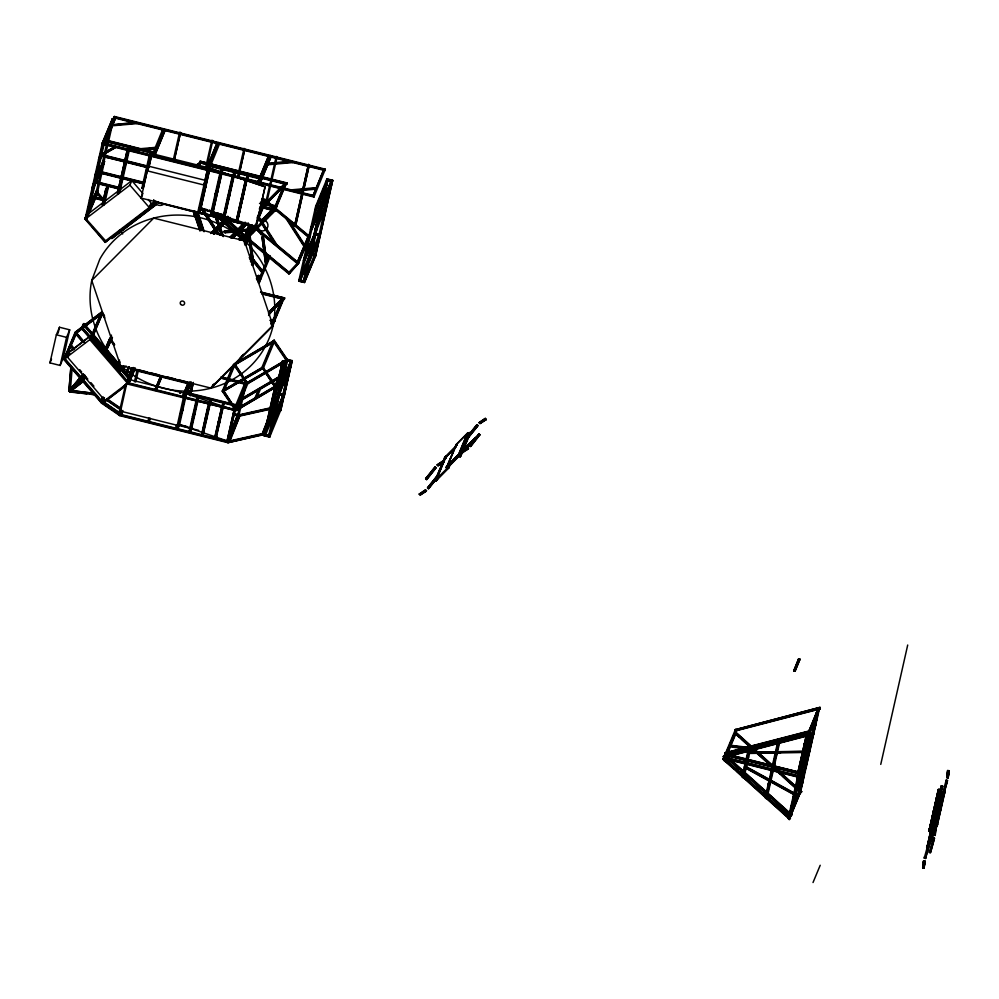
<?xml version="1.0" encoding="UTF-8"?>
<svg xmlns="http://www.w3.org/2000/svg" width="999" height="999" viewBox="0 0 999 999"><rect width="100%" height="100%" fill="white"/><g stroke="black" fill="none" stroke-linecap="round" stroke-linejoin="round"><path stroke-width="1.5" d="M180.332 393.369L180.257 393.181M745.816 760.726L745.666 762.062L746.965 762.387L747.115 761.051M747.115 762.424L746.877 764.572L745.591 764.247M747.165 761.9L747.402 759.764M747.165 763.286L747.314 761.95M771.927 768.618L772.364 766.008M773.214 768.943L773.363 767.607L772.077 767.282M773.413 769.854L773.651 766.32M799.612 775.561L798.176 775.187L798.613 772.564M798.376 776.086L798.326 775.236M799.462 775.511L799.612 774.175L797.539 773.788L806.905 732.829M799.899 772.889L799.375 777.697L798.089 777.372M808.94 734.24L808.703 736.388L807.404 736.063M808.99 735.102L809.14 733.766L807.854 733.441M923.638 860.813L922.689 867.981L923.988 868.293L924.937 861.126L923.638 860.801L923.351 862.1L924.637 862.412L923.988 868.293L924.924 861.138L923.638 860.813L922.689 867.969L924.187 867.819L924.924 861.138L924.637 862.412L923.351 862.087M936.363 804.457L935.701 810.339L936.987 810.664L937.649 804.769L936.363 804.457L935.713 810.339L937 810.664L937.949 803.496L936.65 803.171L937.936 803.496L937.187 810.177L935.901 809.864L936.2 807.18L935.913 809.864L937.199 810.189M933.803 835.152L934.24 831.143L933.803 835.152L935.089 835.464L935.389 834.19L934.09 833.865L933.803 835.152L934.09 833.865L935.376 834.19M947.564 770.816L946.815 777.509L948.101 777.834L949.05 770.666L947.564 770.816L949.05 770.666L948.388 776.548L947.102 776.235L947.764 770.341L946.815 777.509L948.101 777.834L948.85 771.141L948.101 777.834M793.293 804.944L792.632 810.826L791.345 810.501M792.831 810.351L793.581 803.658L792.294 803.333M803.059 772.327L802.459 777.684L803.745 777.996L804.694 770.828L803.408 770.504M817.045 719.08L817.694 713.199L816.408 712.874M799.063 776.872L799.262 775.973M799.063 773.051L800.349 773.363L798.888 777.372M933.628 810.314L929.282 829.707L930.569 830.032L935.139 809.964L933.628 810.314L935.189 809.952L933.778 809.977M933.441 811.463L929.282 829.707L930.593 830.032M938.211 790.309L933.94 809.053L935.464 808.703L939.709 789.922L938.061 790.646L933.94 809.053L935.326 809.04L939.647 789.922L938.261 790.296L928.883 831.255L930.156 831.58L939.672 789.572L938.236 789.585L939.672 789.572M103.297 144.593L86.576 218.394L85.29 218.082L102.348 142.782L314.323 195.654L314.123 196.553L260.477 183.142M94.243 181.618L95.579 175.699M96.254 172.74L103.272 141.658M94.056 182.767L94.331 181.556M147.14 167.582L100.137 155.832L100.4 154.62M103.609 140.709L103.884 139.51M86.576 218.394L103.496 143.444L114.498 116.995M94.868 185.202L88.449 213.349L87.163 213.024L93.431 185.215L94.73 185.539M104.695 141.646L95.205 183.429L93.918 183.104M102.173 163.661L109.578 130.857M110.926 124.9L112.412 118.594L113.699 118.918M97.59 191.945L104.545 161.388L103.259 161.064L96.291 191.621L97.727 191.608L96.441 191.284L91.146 203.996M89.136 208.279L96.566 190.422L97.54 190.659L86.401 217.982L86.663 216.771L85.702 216.533L87.413 212.4M103.471 163.986L112.363 124.875M114.373 116.458L113.973 117.82L114.373 116.458L325.337 169.206L324.95 170.567L219.743 144.256M115.584 118.219L115.797 117.32L104.77 144.218L115.584 118.219L133.641 122.74M91.221 197.128L105.382 200.674L103.509 205.195L102.223 204.87L105.719 189.335L107.018 189.66L108.754 185.477L107.467 185.152L105.657 189.91L106.943 190.235L108.691 186.051M103.958 200.687L104.158 199.788L105.457 200.112L103.846 203.946L102.56 203.634L103.634 201.061M107.467 185.152L104.371 199.151M103.509 205.195L107.155 189.323L105.869 188.998L102.36 204.533L103.646 204.857M108.754 185.477L105.245 201.011L91.071 197.477M117.432 193.232L127.26 149.962L117.432 193.232L118.731 193.544L120.604 189.023M117.894 192.969L119.768 187.912M120.567 181.156L120.292 182.355L121.266 182.605L123.002 178.421M126.686 162.1L124.937 166.284L123.976 166.034L126.96 160.889M130.02 147.315L128.284 151.498L127.31 151.261L127.585 150.05M120.966 181.119L119.593 187.5M122.19 175.712L125.399 161.776M128.734 146.99L125.674 160.564M118.731 193.544L128.559 150.287M120.467 189.36L130.157 146.453L128.409 150.624M132.892 150.25L129.945 150.512L130.157 149.613L155.182 147.402L154.982 148.314L149.088 148.826M141.895 188.137L143.319 188.112L141.895 188.137L149.188 155.819M146.041 171.553L147.914 166.508L147.64 167.707M143.906 182.742L144.93 178.209M150.649 152.847L147.727 166.084M150.112 155.532L150.799 152.51M143.182 188.461L150.612 155.807M204.171 231.381L197.927 211.95L253.783 225.824L141.134 198.127L147.29 170.841L149.176 166.321L205.831 180.482L203.946 185.002L147.29 170.841M148.751 167.62L152.36 151.623L105.357 139.872M149.013 167.008L152.035 153.684L207.205 167.47M153.284 155.394L153.084 156.294M162.612 129.982L162.812 129.071L151.786 155.969L207.442 169.892M156.968 202.123L105.132 242.395L85.015 219.093L86.339 215.909M158.242 202.897L158.441 201.985M173.289 159.902L179.595 132.255L180.569 132.505L174.438 159.69M174.251 160.152L180.569 132.505M125.649 384.303L126.623 384.553L125.649 384.303L119.106 412.924L120.305 410.065M275.749 385.801L235.264 409.553L227.71 442.644L119.493 415.584L121.054 411.288M119.493 415.584L119.88 414.223L228.109 441.283L262.912 433.491L263.187 434.415L228.197 442.644L262.999 434.865L275.2 405.644M127.298 384.016L127.51 383.104L235.077 410.002L275.562 386.251L286.763 359.353L246.278 383.104L221.254 376.848M134.628 369.817L134.84 368.906M134.428 381.78L137.25 369.58M135.714 382.105L138.399 370.242M198.389 165.934L200.112 161.214L287.075 182.954L286.663 184.503L262.675 178.509M199.35 166.171L200.799 162.138L199.837 161.888L198.064 166.134M147.602 421.153L147.402 422.065L149.101 417.982M205.507 167.957L211.813 140.322L212.775 140.559L206.656 167.757M165.597 130.22L218.456 143.444L218.656 142.532L207.467 169.43L197.577 213.237L197.777 212.325M204.021 184.99L207.255 170.342M210.29 166.483L259.24 178.721L259.453 177.81L210.489 165.572L200.824 208.429L199.525 208.117L203.584 190.135M205.282 182.642L208.666 167.657M208.941 169.306L199.076 212.612L200.974 208.092M219.555 144.218L219.768 143.307L208.541 170.667M213.274 212.125L211.576 216.196L221.204 173.451L219.917 173.127L210.302 215.422L211.626 212.263L212.912 212.575L222.515 170.292L221.091 170.305L222.377 170.629M220.317 173.102L222.215 168.132L223.501 168.456L223.289 169.355M221.229 169.967L211.763 211.913L213.049 212.238L222.515 170.292M222.215 168.132L220.879 171.753M175.075 428.983L176.423 425.337M223.601 216.496L233.204 174.213L234.503 174.525L224.887 216.82M177.672 429.17L184.778 398.002L177.66 429.632L179.745 424.2M235.739 172.465L235.951 171.566L234.665 171.241L232.967 175.312M186.701 393.369L186.9 392.47L235.864 404.707L235.477 406.069L186.513 393.831M224.188 231.244L223.913 232.455L225.287 232.792L246.765 230.906L247.04 229.695L224.188 231.244L247.24 229.221L246.965 230.432L242.357 230.831M237.362 177.522L244.018 148.364L244.792 149.063M225.287 232.792L225.562 231.593M189.385 393.956L191.87 383.229M238.336 177.76L244.455 150.574M238.524 177.31L244.643 150.112M190.347 395.766L193.356 382.405M190.484 395.429L193.157 383.554M238.311 219.892L237.175 222.602L246.803 179.857L245.517 179.533L236.051 221.478M236.376 220.692L245.841 178.734M246.116 178.596L245.916 179.508L247.814 174.525L249.101 174.85L247.203 179.832M247.615 175.437L247.814 174.525M246.94 180.22L237.662 221.016M243.469 238.262L239.261 238.636L238.986 239.847L242.994 239.947M243.344 239.111L240.21 236.9L240.484 235.689L243.818 237.425M240.347 240.185L240.622 238.973L243.269 238.736L242.807 240.422L245.017 240.334L246.104 237.737L243.881 237.824L244.156 236.613L245.117 236.85L243.768 240.659L244.068 241.571L245.329 241.246L246.104 237.737M241.845 236.039L241.571 237.25L240.21 236.9M243.194 239.473L243.619 237.899L240.484 235.689M249.138 224.625L244.168 237.138L249.463 224.425M243.768 240.659L245.117 236.85M208.154 406.63L202.198 433.054L203.484 433.379L210.577 402.21L209.291 401.885M202.672 431.256L208.304 406.293M269.805 156.781L270.192 155.419L258.791 183.229L259.191 181.868M252.285 226.411L252.485 225.499M253.783 225.824L253.384 227.185L297.939 264.048L307.242 241.696M256.069 226.711L265.072 186.813L208.716 167.844L265.072 186.813L256.069 226.711L199.525 208.117M263.112 200.412L263.311 199.513L259.328 209.091M261.463 200L264.398 200.737L264.598 199.825L261.676 199.101M258.704 214.423L264.785 199.375L261.863 198.639M265.959 201.623L267.12 201.411L265.959 201.623L276.224 156.418L277.01 157.105M266.933 201.86L276.86 158.154M214.972 437.25L216.396 437.237L214.972 437.25L221.928 406.418M221.453 407.555L222.889 407.542L215.784 438.698L214.498 438.386L221.853 406.193L223.551 402.122L222.215 405.744M215.984 438.249L215.772 439.16L216.908 436.451M216.259 437.574L223.364 406.406M224.625 403.359L224.837 402.447L223.214 406.743M261.788 207.605L275.399 211.014L275.674 209.802L263.574 206.781M233.778 410.139L244.805 383.229L244.593 384.14M227.71 442.644L235.077 410.002L246.416 382.767L244.992 382.779M286.663 184.503L287.075 182.954M237.625 415.422L241.983 396.128M243.993 387.225L245.13 382.442M245.08 388.698L238.724 416.196L232.829 414.722M290.959 190.772L291.159 189.86L316.196 187.65L315.721 189.198L292.782 191.221L292.982 190.31L315.934 188.299M294.568 225.699L308.441 164.473L309.403 164.71L295.716 225.487L294.568 225.699L295.716 225.487M295.092 223.726L308.441 164.473M295.529 225.936L308.878 166.683M261.8 293.918L284.29 299.538L284.703 298.002L260.714 291.995M312.837 196.241L323.863 169.331L313.399 194.867M103.284 144.343L313.936 197.015L314.136 196.104L102.21 143.119L112.412 118.594M268.644 435.614L279.533 409.59L280.819 409.902L269.655 437.15L263.861 435.701L274.775 387.337L286.488 359.178L292.282 360.627L284.303 395.729L278.509 394.268L284.44 395.379L283.828 396.853L282.542 396.528L283.017 395.404M298.726 281.106L315.859 205.519L321.653 206.968L304.533 282.555L298.726 281.106L309.902 253.871M263.861 435.701L274.575 388.511M276.199 387.325L265.147 436.026L276.311 408.778M317.145 205.831L300.025 281.431L303.384 281.905L320.03 208.142M271.94 407.567L275.974 389.66M277.997 380.706L282.517 360.976L283.803 361.301L280.969 373.576M272.078 407.23L275.786 390.809M278.808 377.385L282.517 360.976M273.227 407.892L279.77 379.195M279.42 388.124L268.506 436.488M316.87 207.043L319.955 208.192L320.367 206.643M275.986 404.458L274.812 409.365L276.111 409.69L281.406 386.513M276.885 400.224L284.44 366.745M309.69 254.77L311.875 245.404M313.574 237.874L319.205 212.637M320.567 206.606L326.96 178.833L332.754 180.295L315.634 255.881L311.288 254.795M282.942 374.625L278.034 395.404M285.19 364.385L286.488 359.178M269.655 437.15L280.707 388.449L274.912 387M281.943 383.803L286.214 365.197L284.927 364.885M311.8 251.748L317.919 224.65M318.793 220.479L321.99 206.593M322.877 202.422L328.109 179.495L317.008 206.181M279.658 394.93L281.493 387.038M283.741 376.798L287.637 359.84M282.867 395.741L287.113 377.272M289.698 365.522L290.859 360.639L279.283 388.474M725.087 761.163L723.813 760.489L724.874 756.068M724.887 756.955L725.873 752.884L727.322 752.509M724.937 761.5L726.323 755.694L724.737 756.405L730.881 741.995M727.659 759.19L727.934 757.979M730.519 755.381L730.244 756.593L727.472 756.83M742.082 776.972L748.101 750.324L749.687 749.612L743.219 777.996L742.232 776.635M743.78 772.215L745.791 763.336M748.8 750.012L746.353 760.826L747.639 761.151L746.565 763.748M744.73 774.375L751.048 746.34M765.134 797.764L777.559 742.669L779.145 741.957L766.258 798.775L765.271 797.427M793.743 670.941L798.651 658.728L799.937 659.053L799.737 659.952L795.029 671.266L793.743 670.941L798.651 658.728M766.832 792.994L777.921 743.855M795.029 671.266L799.937 659.053M767.619 795.504L779.507 743.131M798.089 771.89L802.472 752.497L749.412 753.446M806.268 735.664L802.609 751.585M802.871 753.633L798.176 772.065L801.835 756.368L803.858 751.81L805.144 752.135L803.92 755.082M790.459 818.006L789.435 819.23L722.764 759.078L723.788 757.854L790.459 818.006L789.297 819.567L788.174 818.543L807.017 735.014L808.466 734.64L809.677 732.055L808.391 731.73L809.827 731.355L819.367 708.778L818.081 708.453L816.707 714.522M782.492 739.485L809.665 732.417L819.168 709.677L817.869 709.352L808.466 731.967L809.752 732.279L810.114 730.681L724.862 752.846L725.274 754.058L724.125 755.806L725.149 754.582L791.832 814.722L790.659 816.283L789.535 815.271L807.017 737.811M807.841 734.427L818.218 708.116L817.194 712.662M789.297 819.567L808.603 734.302L723.351 756.455L723.763 757.667L809.015 735.501L808.753 733.953L723.351 756.455M799.025 777.022L799.3 775.823M808.353 732.454L807.105 735.239L808.391 735.564L808.591 734.652L807.304 734.327L808.528 731.393M790.659 816.283L809.977 731.018L724.725 753.184L725.124 754.395M796.965 788.86L800.536 773.151L799.562 772.901M797.065 788.636L800.624 772.914L799.662 772.677M808.179 750.848L807.204 750.611L808.179 746.328M809.477 740.359L810.763 734.64L811.837 734.914M800.499 792.669L799.225 791.982L802.659 776.797M806.468 759.14L810.863 739.198M815.684 719.08L812 734.914L813.523 734.677M802.447 777.971L799.362 791.645L793.343 806.118M806.88 758.316L804.944 766.895L806.006 767.157L796.802 789.347M807.529 755.456L808.503 751.173L809.565 751.448L800.486 773.526L799.525 773.276M808.965 749.113L810.339 743.044M812.05 735.451L815.484 720.267M800.361 793.006L819.667 707.729L818.081 708.453M880.756 764.397L907.704 645.017M929.557 828.496L930.706 829.158L930.156 831.58L928.883 831.255L929.557 828.496L930.843 828.82M933.328 811.475L934.152 808.116L935.339 808.678L934.614 811.8L933.328 811.475L934.614 811.8M937.699 792.007L939.122 791.982L937.699 792.007L938.386 789.247M929.832 828.608L933.054 814.31M929.944 828.121L933.091 813.81L936.013 807.055M933.278 813.611L929.719 829.32L936.85 812.399M938.985 792.319L939.522 789.909M929.407 844.217L928.121 843.893L929.42 844.205L925.823 857.142L924.55 856.805L924.25 858.104L925.536 858.416L929.619 843.73M930.768 830.506L931.83 830.768L928.283 846.49L927.222 846.215L930.768 830.506L939.847 808.641L940.921 808.915L931.792 831.143L930.818 830.906L939.947 808.666L938.973 812.961M930.731 829.682L935.189 809.952M927.322 846.24L930.956 830.306L931.93 830.544L927.959 847.726L926.66 847.414L926.872 846.503L928.158 846.815L937.349 824.625L936.288 824.362M928.333 843.406L924.25 858.104L925.549 858.416L925.823 857.142L924.537 856.817M927.547 845.416L928.521 845.654L937.399 824.25L936.425 824L926.66 847.414L927.959 847.726L928.146 846.827M943.206 792.719L944.492 793.044L935.301 815.084L934.028 814.759L935.301 815.084L945.079 791.233L943.793 790.908L934.115 814.322M937.949 803.496L937.649 804.782L937.936 803.496M937.262 800.461L938.561 800.773L942.631 786.101L941.333 785.776L942.432 786.575M925.549 858.416L925.836 857.13M935.326 815.084L935.526 814.173L934.24 813.86L935.501 814.185M937.262 800.461L938.548 800.773L938.835 799.5L937.561 799.175L941.333 785.776L939.297 793.119M939.422 808.79L938.448 808.553L940.059 801.41M941.033 797.127L941.995 792.582L939.497 799.113M938.585 807.954L939.559 808.191L938.561 808.079L939.859 802.359M941.145 796.653L942.119 792.12L943.181 792.382M941.245 796.428L942.219 792.132L937.037 804.32M938.136 815.159L943.393 791.82L944.679 792.145L937.112 825.686L935.826 825.374M933.191 837.874L932.904 839.148L934.19 839.472L934.477 838.186L933.191 837.861L929.12 852.547L930.606 852.384L934.19 839.46L932.904 839.148L933.191 837.861L934.477 838.186L930.406 852.871L929.32 852.072M938.273 814.822L943.556 791.47L944.842 791.795M946.203 780.231L945.916 781.505L947.202 781.83L947.489 780.544L946.203 780.231L942.132 794.904L943.418 795.229L947.489 780.544L946.203 780.231L945.916 781.505L947.202 781.83L943.618 794.754M947.102 776.235L946.815 777.509L947.102 776.235L948.401 776.548M940.858 809.065L939.797 808.803L936.263 824.774L937.224 825.012M939.847 808.641L936.288 824.612L937.262 824.849M936.388 824.387L938.011 817.244M945.079 791.233L937.274 825.349L935.988 825.024L937.262 825.349M49.95 362.887L56.356 334.79L59.49 327.247L69.693 329.82L63.299 357.917L60.152 365.459L49.95 362.887L51.523 359.116M58.142 333.167L59.49 327.247M60.152 365.459L66.558 337.362L69.693 329.82M745.341 763.661L744.367 767.182L745.654 767.507L746.952 762.811M746.028 761.201L747.002 757.679M747.314 761.525L748.626 756.83L747.339 756.505M771.715 769.53L770.903 772.464L772.19 772.789M770.616 773.75L771.59 770.229M772.277 767.769L773.588 763.061L774.874 763.386L773.563 768.081M771.902 774.075L772.876 770.554M806.842 736.65L806.193 738.998L807.479 739.322L808.778 734.627M808.591 733.091L809.789 728.783M797.839 776.785L796.865 780.306L798.151 780.631L799.462 775.936L726.186 757.542M798.526 774.325L799.837 769.63L801.123 769.954L799.824 774.65L798.725 773.85M807.204 743.306L811.275 728.633L809.989 728.308M794.193 800.948L798.263 786.263M815.846 724.362L812.262 737.287L810.976 736.962M802.846 781.992L799.25 794.917L797.964 794.592M938.561 800.773L942.631 786.101M102.135 143.694L112.063 119.843M100.225 155.12L98.776 158.616L100.062 158.941L101.523 155.444M99.538 157.193L98.564 159.528L99.85 159.852L101.311 156.344L100.025 156.019M100.137 155.832L125.25 161.738M115.822 147.477L100.637 156.094L116.009 147.028M93.631 183.366L92.657 185.702L93.943 186.026L95.405 182.517L94.118 182.193M93.619 183.804L92.457 186.601L93.744 186.925L103.671 163.074L102.385 162.762L95.38 179.595M93.419 184.703L92.045 188.424L93.332 188.736L104.208 162.637L102.909 162.313M97.765 174.675L103.259 161.064M104.545 161.388L93.394 188.174L92.108 187.849M89.398 200.175L90.847 196.678L92.133 196.99L90.472 201.411M89.673 199.912L90.647 197.577M85.29 218.082L86.576 214.985M91.458 203.596L93.169 199.488M94.306 196.753L95.454 194.018M102.06 199.638L96.204 192.195M85.015 219.093L87.088 215.334M88.224 212.6L93.918 198.913M95.067 196.179L96.953 191.621L103.996 199.775M97.54 190.659L85.914 218.694L129.92 185.14L131.806 180.619L142.994 193.581M87.188 216.895L88.337 214.161M89.473 211.426L97.627 193.069L87.949 216.321M102.223 204.87L103.421 201.973M105.657 199.463L91.346 196.266L104.246 199.113M128.122 148.764L129.183 146.204L127.31 151.261M124.788 163.549L125.849 160.989M123.976 166.034L125.574 162.2M121.104 179.87L122.165 177.31M121.528 181.393L123.277 177.21M120.879 187.812L119.143 191.995L118.169 191.758M105.132 242.395L111.026 237.587M106.069 241.371L85.764 218.519M112.025 238.062L111.389 237.312L111.838 238.511L156.031 204.508L155.394 203.759M104.108 397.927L101.461 403.059L63.811 359.465L75.15 332.217L82.455 326.648M63.811 359.465L75.762 331.98L84.915 342.595M149.65 155.569L151.249 151.723L149.912 155.494M65.422 358.629L69.98 347.689M71.691 343.581L75.112 335.364M150.474 156.144L152.36 151.623M104.883 400.449L67.245 356.843L69.118 352.322M153.097 155.844L164.298 128.946M105.569 399.625L102.984 401.898L128.222 382.654L81.419 328.421L83.204 324.126L83.953 323.564L121.591 367.157L119.056 372.028L121.591 367.157M81.419 328.421L83.953 323.564M141.134 198.127L142.545 194.743M72.065 369.018L70.479 389.51M101.036 312.724L89.835 339.623L127.472 383.216L133.953 367.607M102.635 313.137L101.923 311.813L90.584 339.048L67.245 356.843M93.157 334.69L102.447 313.586L91.633 339.585M82.018 382.367L69.718 391.983L94.53 394.68L89.91 394.106M154.395 204.52L155.807 201.136M156.331 201.498L155.207 204.208L155.844 204.957L111.838 238.511M82.368 380.444L68.919 390.934L69.78 391.92L83.229 381.443M82.967 378.946L84.665 374.862M84.84 375.649L83.142 379.745L70.28 389.672M155.844 204.957L157.155 201.673L150.499 207.492M84.952 377.222L83.254 381.306L85.702 376.648M101.324 349.138L103.009 346.303L100.849 350.274M105.232 348.564L109.753 338.524L113.824 343.244M105.182 349.513L109.753 338.524M111.438 335.077L105.607 349.101L106.106 348.713L120.305 365.659M105.082 350.911L111.426 335.689M105.869 349.313L111.351 336.101M106.406 348.963L111.601 336.501M111.501 337.225L106.244 349.837L111.413 338.249M107.093 349.138L105.944 351.91L112.45 337.487M108.242 346.366L111.126 339.448M108.891 359.34L110.577 356.506L109.166 359.902M110.489 359.765L111.438 357.505L110.677 358.079M198.801 163.474L197.402 164.136L198.801 163.474L199.788 166.383M200.112 161.214L259.952 176.548M102.497 397.515L100.787 401.623L103.247 396.94M199.038 166.371L200.799 162.138M101.461 403.059L103.359 398.501M118.344 362.887L119.518 360.09M121.466 410.864L119.168 415.222L101.661 403.246L103.559 398.688M118.269 363.911L119.43 361.114M101.661 403.246L104.445 397.664M104.383 398.876L103.384 401.286L103.834 402.472L125.125 386.238L124.675 385.052L125.125 386.238M120.067 361.85L118.906 364.66L112.3 356.843M125.986 372.615L128.209 367.282M125.936 373.564L128.709 366.908M126.636 373.351L129.408 366.695M126.573 374.3L129.346 367.644M202.01 207.967L194.48 215.534L194.156 213.798M203.846 191.758L205.657 187L204.37 186.688M194.48 215.534L201.074 208.704M131.756 368.032L128.247 376.436L132.255 367.644M196.229 213.399L194.98 213.724L195.367 216.658L196.628 216.333L196.428 212.912L197.053 217.62L195.804 217.944M126.811 381.78L128.521 377.672M127.56 381.206L133.254 367.52M128.222 382.654L134.116 368.519M199.051 213.099L201.336 207.63M128.983 382.979L135.24 367.932M129.346 382.517L135.04 368.831M118.831 412.662L120.542 408.554M119.318 412.063L120.567 408.853M119.168 415.222L120.454 413.274L102.947 401.286L101.848 402.784L102.934 403.534L104.033 402.035M120.18 413.074L126.686 383.866L235.102 410.427L186.801 393.918M122.877 410.452L120.966 415.459L122.677 411.351M221.603 173.426L223.501 168.456M217.545 192.058L216.371 194.88L215.072 194.555L216.458 190.834L217.745 191.146L216.571 193.981L215.285 193.656M210.29 215.871L211.413 213.162M211.588 215.747L213.049 212.238M232.218 176.586L222.752 218.531L224.063 215.372M233.329 174.862L234.453 172.153M234.503 174.525L233.067 174.55M234.053 176.536L235.951 171.566M228.434 195.067L227.522 197.677L228.808 197.989L229.52 196.303M214.323 229.882L213.099 232.817L214.073 233.704M229.72 195.392L229.021 197.09L227.735 196.766M225.362 215.697L224.038 218.856L233.654 176.561L224.026 219.305L225.15 216.596M223.189 222.827L222.215 221.94L224.363 220.23L225.449 221.79L224.475 220.904L225.699 220.142M156.356 389.822L162.025 376.198L156.156 390.734M246.803 179.857L237.337 221.803M247.402 178.921L249.101 174.85M150.025 418.756L148.689 422.39L150.387 418.306M241.009 200.175L240.684 200.961L241.97 201.286L241.209 199.263L242.507 199.588L242.17 200.374M244.156 236.613L243.069 239.211L244.043 239.448M244.443 235.939L245.404 236.176L250.112 224.875M246.303 234.553L249.837 226.086M245.991 236.613L254.146 227.822M246.616 235.464L248.376 231.231M249.55 228.396L250.737 225.574M251.086 225.762L246.691 237.962L251.398 226.661M188.312 382.267L182.243 397.252L188.099 383.179M257.193 217.62L264.785 199.375M199.276 213.162L253.571 226.736L156.119 202.285L105.232 241.084M252.859 229.183L251.636 232.118L252.61 233.004M254.196 226.036L244.405 237.125L254.196 226.036L298.763 262.899L288.961 273.988L244.405 237.125L225.986 220.342M257.043 219.193L265.21 199.588L309.765 236.451L298.576 263.349L288.961 273.988M189.997 381.618L183.554 397.115L176.373 429.308M255.157 226.211L264.847 202.947M255.22 226.885L266.046 200.886L265.409 201.573M185.027 396.99L191.284 381.943M185.389 396.528L191.084 382.842M181.393 412.974L182.992 409.128L181.706 408.803M182.792 410.027L181.194 413.873L179.907 413.549M176.386 428.858L177.71 425.661M251.648 260.739L252.872 257.804L251.623 258.129L250.399 261.064L251.648 260.739L251.96 261.651L250.712 261.975M251.96 261.651L252.872 257.804M275.025 206.481L284.44 183.878L285.414 184.753L276.011 207.367L277.173 206.181L260.539 202.023M274.176 209.428L275.674 209.802L264.822 220.729M274.325 209.091L275.549 206.156M261.426 220.367L275.687 205.819L285.239 182.867L263.374 205.07M276.161 207.205L259.515 203.421M195.854 401.148L197.939 395.729L196.254 399.8L188.886 432.43L190.572 428.371M277.173 206.181L275.399 206.493L261.276 220.704M262.712 207.605L286.725 183.242M275.399 211.014L261.925 207.268M193.594 413.861L192.42 416.683L193.706 417.008L195.092 413.274L193.794 412.949M257.567 275.749L258.204 280.482L259.453 280.157L258.828 275.424L257.567 275.749L258.042 279.295M252.909 261.176L261.638 272.24L263.087 271.428L253.721 259.565L252.472 259.89M263.274 236.626L266.721 262.687L265.472 263.012L262.025 236.95L263.274 236.626L266.92 262.2L265.672 262.525M259.74 279.645L259.328 278.434L268.743 255.831L269.68 255.582L270.092 256.793L260.677 279.395L258.404 280.007M258.379 282.917L259.315 282.68L259.99 278.871L259.053 279.108L259.453 280.319L260.402 280.082L259.99 278.871M260.677 279.395L260.277 278.184L269.68 255.582M260.327 278.234L266.795 262.687M208.704 402.909L210.389 398.838L209.053 402.46M208.304 404.27L201.336 435.552L202.335 432.717M259.315 282.68L260.402 280.082M209.59 404.583L211.676 399.163L209.99 403.234L202.622 435.876L203.746 433.154M205.07 418.881L205.782 417.195L207.068 417.507L206.156 420.117L204.87 419.792M202.635 435.414L203.958 432.255M276.061 387.662L287.5 359.715L274.126 340.11L262.737 367.457L276.111 387.063L235.627 410.801L222.253 391.208L233.267 364.76M222.989 391.558L263.286 368.269L274.488 341.371L234.003 365.11M241.933 356.406L242.807 355.519M219.518 422.502L219.842 421.703L218.556 421.378L218.019 423.077L219.305 423.401L219.643 422.614M313.936 197.015L325.337 169.206M315.659 206.418L326.96 178.833M326.685 180.045L332.267 181.868M315.547 208.079L325.224 184.815M317.62 203.509L320.467 196.666M321.603 193.931L324.45 187.088M316.945 206.743L327.759 180.744M312.175 225.287L310.464 229.395L311.763 229.708L318.594 213.299M314.46 219.817L321.503 203.022M272.24 321.853L270.617 321.815M271.291 324.8L272.377 322.202L273.351 323.077L274.013 322.415L273.027 321.528L270.854 323.713L272.04 323.002M282.068 298.913L272.477 322.015L271.491 321.129L272.615 321.678M235.627 410.801L276.298 386.613L262.924 367.008L222.44 390.759L235.264 409.553L127.697 382.654M320.167 207.542L330.981 181.556M273.314 320.854L282.867 297.914L268.743 312.125M297.178 263.411L289.023 272.215L289.598 273.289L245.217 235.989L288.611 271.878M235.302 364.598L247.652 383.429L234.278 363.823M320.417 208.741L319.28 211.476L320.567 211.8L331.381 185.802M326.685 193.694L328.384 189.585M274.226 320.991L283.042 299.8M332.754 180.295L321.516 207.305L315.721 205.856M273.788 322.252L274.8 321.228L270.267 320.092M321.453 207.867L332.492 181.493M272.265 325.674L274.013 322.415M274.288 321.74L283.704 299.126L282.729 298.251L268.606 312.462M274.8 321.228L273.027 321.528M269.018 313.911L284.353 298.276M273.164 325.711L273.439 324.5L271.666 324.812M284.703 298.002L260.577 292.332M228.509 436.888L237.637 414.96L230.032 433.653M316.121 227.784L314.972 230.519L316.271 230.844L327.297 203.933L325.999 203.621L315.185 229.608L316.471 229.932M318.968 220.941L325.799 204.52L327.085 204.845M274.201 407.967L273.926 407.043L239.123 414.835L228.197 442.644M305.157 256.418L303.446 260.527L304.732 260.839L311.563 244.43M307.43 250.949L314.26 234.528M327.435 203.596L324.675 202.535M327.297 204.47L322.814 203.721M229.37 440.996L240.197 415.01L230.22 440.547M313.274 240.322L315.547 234.852M308.903 259.665L300.287 280.22L304.87 281.318L315.696 255.319L314.41 254.995L303.584 280.994M300.724 279.72L308.703 260.577M320.404 234.728L314.61 233.279L318.956 234.365M303.509 281.031L300.437 279.882M303.384 281.905L320.229 206.98L331.331 180.307L314.198 255.906L315.497 256.231L332.48 180.969L331.193 180.644M304.533 282.555L315.771 255.544M283.803 361.301L282.38 361.313M275.899 385.052L285.402 362.212M277.372 383.004L280.794 374.8M281.93 372.065L284.777 365.222L286.076 365.534M275.462 388.012L273.751 392.12L275.05 392.445L285.864 366.446L284.578 366.121M287.287 361.101L275.999 388.236L274.713 387.912M286.338 365.322L286.001 366.109L284.715 365.784M279.807 387.612L290.509 361.913M279.408 390.509L278.271 393.244L279.558 393.569L290.372 367.57L289.086 367.257M285.664 375.462L287.375 371.353M269.056 415.996L261.925 434.69L268.182 419.642M270.766 411.888L272.465 407.779L272.739 408.691M278.234 394.493L278.571 393.706L279.857 394.031L279.533 394.817M280.507 389.36L292.282 360.627M267.07 421.74L269.343 416.271M271.054 412.162L277.897 395.741L279.183 396.066L277.472 400.174M271.029 412.799L272.178 410.065M262.999 434.865L269.742 417.082M271.453 412.974L273.926 407.043M290.846 366.446L290.522 367.232L289.223 366.908M279.32 395.729L279.795 394.593M264.198 434.453L275.025 408.454M266.845 428.521L275.1 408.691M283.079 394.83L282.742 395.629L284.166 396.066L284.365 395.154M273.289 418.768L271.578 422.864L272.864 423.189L283.691 397.19L282.405 396.878L275 414.66M284.578 394.518L278.771 393.069L283.129 394.155M271.928 428.284L279.47 410.152M419.218 494.168L425.537 489.86L426.511 490.734L425.574 491.683L420.192 495.054L419.218 494.168L425.537 489.86M425.636 478.733L435.077 466.908L436.063 467.794L426.61 479.62L425.636 478.733L435.077 466.908M420.192 495.054L426.511 490.734M426.61 479.62L436.063 467.794M438.449 476.735L436.276 480.919L435.289 480.032L444.842 457.092L445.504 456.431L446.478 457.305M435.289 480.032L445.129 457.33L446.103 458.316M445.504 456.431L446.241 457.879M468.394 433.778L467.594 433.042L456.131 444.555L446.965 466.421L448.726 468.056L437.175 479.795L436.363 479.07L445.392 457.367L455.806 446.903M436.438 479.133L445.467 457.43M445.816 457.217L436.975 478.459L437.699 479.12M436.276 480.919L437.412 478.159M445.941 467.644C447.839 463.336 451.186 466.346 446.928 468.531L446.091 467.307L475.561 437.45L477.047 437.824L475.424 437.787M447.165 466.321L456.206 444.617M447.702 465.646L456.555 444.405L457.28 445.067M446.928 468.531L477.047 437.824M449.463 465.671L448.276 468.506L447.552 467.844M450.487 463.811L448.626 468.294L447.814 467.557M458.628 454.807L467.594 433.042M461.963 448.613L468.306 434.003L467.569 433.341M459.065 456.118L460.039 456.993L460.701 456.331L470.254 433.391L469.28 432.505L459.453 455.244L458.728 454.582L447.102 466.258M469.28 432.505L459.727 455.444L460.701 456.331M462.15 450.949L463.236 451.923L462.15 450.949L475.561 437.45M460.039 456.993L462.337 451.486M462.624 450.861L463.598 451.748L461.401 453.958L460.414 453.084L462.624 450.861L463.598 451.748M464.06 447.352L468.643 436.338M467.682 445.766C469.58 441.458 472.927 444.48 468.668 446.653L467.819 445.429M474.113 440.059L478.933 433.803L479.907 434.69L471.391 445.579L470.467 446.516L469.48 445.629M479.033 422.689L485.352 418.369L486.138 419.73L480.007 423.576L479.033 422.689L485.352 418.369M722.764 759.078L734.402 769.105M725.798 752.597L735.214 729.994L736.151 729.745L736.563 730.956L727.509 752.547M735.351 729.657L820.017 707.342L820.279 708.89L735.764 730.868L735.351 729.657L820.017 707.342M723.501 756.118L723.638 758.191L790.321 818.343M725.936 753.171L725.262 756.98M732.067 739.173L733.828 734.927M724.55 757.504L725.774 754.57L724.275 758.716L797.402 776.997M726.735 752.359L736.151 729.745M725.798 755.519L726.872 752.921L727.284 754.133M727.647 750.998L729.42 746.765M730.594 743.943L735.289 732.629L736.026 733.291L727.796 753.071M749.612 746.715L750.911 746.678M805.481 751.211L805.419 752.809L805.481 751.211L747.776 752.21L803.97 751.573M749.475 749.362L750.561 746.765L749.887 750.574M746.565 759.927L745.479 762.524L746.765 762.849L747.851 760.239M744.517 767.145L744.992 766.408M739.722 773.913L740.609 773.026L743.905 774.25L741.645 773.963L740.759 774.849M744.068 773.863L741.832 770.092L740.946 770.966L743.181 774.749L744.267 773.388L742.869 771.028M779.07 739.048L778.408 743.156M780.519 738.673L778.92 739.397M774.6 756.081L775.823 753.146M775.886 756.405L777.11 753.458M771.727 769.08L772.814 766.483M773.014 769.405L774.1 766.807M772.814 770.316L773.9 767.719M766.408 796.303L767.494 793.706L768.231 794.367L766.27 797.851M808.391 735.564L809.465 732.966L808.179 732.642M804.682 745.691L805.694 742.819M802.16 753.571L803.446 753.895M807.392 742.157L806.168 745.104L804.882 744.779M805.694 746.852L810.763 734.64M805.469 747.639L810.863 734.665M805.756 749.5L812.437 733.441L813.723 733.766L803.97 757.617M804.944 753.046L803.72 755.981L802.422 755.656L803.646 752.722L805.644 753.196L806.593 746.028L805.294 745.704M797.951 772.239L799.862 767.994M801.448 764.173L807.342 749.999L808.316 750.249L800.511 769.267M798.263 772.077L799.962 768.019M807.204 750.611L808.266 750.624M799.5 771.078L798.213 770.766L800.836 771.228M798.176 775.187L799.812 775.074M799.462 772.876L808.603 751.198L804.944 767.145L805.906 767.382M802.472 766.196L808.366 752.035L809.327 752.272M799.163 776.161L800.349 773.363M797.414 784.952L805.082 766.533L806.043 766.782L797.202 788.024L796.228 787.786M793.868 795.254L793.044 797.214L794.33 797.539L795.554 794.605L794.267 794.28M793.656 796.166L792.844 798.126L794.13 798.451L795.566 795.142L747.215 768.618M792.02 804.257L790.796 807.192L792.082 807.517M790.596 808.104L791.82 805.157M791.882 808.416L793.306 804.57M788.661 816.957L789.734 814.36M792.956 806.618L799.425 791.071L800.723 791.395L791.108 814.909L800.511 792.307L799.225 791.982M789.535 815.271L768.968 796.24M791.021 814.684L789.734 818.193L790.821 815.584M752.796 749.625L800.661 792.806L801.685 791.583L798.263 788.498M790.808 815.946L791.832 814.722M800.661 792.806L801.685 791.583M813.011 882.542L820.204 865.271M939.51 790.271L938.061 790.646L939.709 789.922M937.274 804.307L938.698 800.748M944.879 792.145L943.331 792.382L943.58 791.82M928.87 831.255L930.319 831.23L929.008 830.918M929.744 829.195L938.698 807.467L939.659 807.716L930.581 829.794L929.619 829.557M929.507 830.032L930.569 830.044M938.561 808.079L939.622 808.091M927.222 846.215L936.4 824.163M937.474 824.437L936.413 823.563M927.946 847.739L937.512 824.787L936.051 824.462L937.499 824.787M225.025 219.568L226.923 217.208M223.252 222.04L220.991 224.875L221.965 225.762L224.238 222.927M224.825 220.042L227.847 216.259L211.476 232.742M273.301 209.765L271.029 212.6L272.015 213.486M274.837 210.177L272.939 212.55L271.965 211.663M268.606 313.137L271.378 309.665L272.352 310.552M268.531 313.461L272.315 308.728L273.289 309.615L268.569 315.522M239.548 358.803L241.82 355.969M271.341 321.403L274.176 317.857M476.123 425.611L467.807 436.026L468.793 436.9L478.034 425.562L477.06 424.675L476.123 425.611L477.097 426.498M477.06 424.675L467.607 436.501L468.593 437.387L478.034 425.562M436.813 478.558L428.484 488.748L427.51 487.862L436.95 476.036M427.51 487.862L436.75 476.523M428.484 488.748L435.102 480.469M475.149 438.536L478.933 433.803M470.467 446.516L479.907 434.69M70.005 389.435L82.767 374.575M70.867 388.786L83.491 374.076M77.722 382.442L83.591 375.587M71.716 389.785L84.353 375.062M70.042 389.41L83.342 374.188M264.585 200.287L265.21 199.588M264.398 200.737L265.022 200.037L309.578 236.9M276.323 245.542L276.948 244.855L259.24 217.233M309.765 236.451L308.953 237.6L265.572 201.711M304.183 245.754L304.807 245.067L288.274 219.28M244.655 237.437L245.317 236.775M242.183 355.956L242.844 355.294M194.006 214.148L196.166 211.975M210.539 233.491L222.465 221.491M224.625 219.305L226.798 217.12M212.425 233.491L228.684 217.133M213.961 233.816L230.207 217.482M213.823 234.153L230.057 217.819M230.157 237.05L242.045 225.1M230.007 237.4L245.142 222.178M239.61 228.783L241.783 226.598M230.994 238.274L246.116 223.052M241.146 229.108L245.492 224.738M261.763 208.354L281.293 188.699M233.416 237.088L236.663 233.803M241.009 229.445L245.354 225.075M233.192 237.737L245.08 225.774M233.054 238.074L248.177 222.852M250.562 231.293L252.735 229.108M246.878 235.202L254.757 227.26M245.791 238.187L277.035 206.531L264.935 203.496M274.638 210.639L275.299 209.977M247.452 238.199L256.131 229.458M245.142 240.722L275.524 210.14M271.328 311.388L278.921 303.746M271.004 323.376L273.177 321.191L271.953 324.138L272.927 325.012M212.088 386.226L212.75 385.564M442.932 462.737L438.037 465.809L437.062 464.922L443.381 460.601L444.355 461.488M444.605 457.654L456.293 445.891M466.92 435.214L469.043 433.067L470.017 433.953M456.156 446.241L444.468 457.992L445.442 458.878M465.709 436.613L468.893 433.404M438.037 465.809L442.207 462.837M469.592 434.053L470.254 433.391M480.007 423.576L486.338 419.255M467.507 447.614L468.481 448.501L467.557 449.438L466.57 448.563L461.188 451.935L447.115 466.083L447.889 467.619L436.363 479.07M724.999 756.131L725.886 755.244M727.659 758.99L728.533 758.104M726.435 761.925L727.309 761.038L725.911 758.678M727.472 762.861L728.358 761.975L726.111 758.204M743.581 773.813L744.455 772.926L745.192 773.588L743.231 777.072M743.019 775.137L743.905 774.25M743.756 775.798L744.804 774.525L748.101 775.748L747.215 776.635L743.918 775.411M762.761 794.692L763.648 793.805L766.945 795.029M763.798 795.629L764.685 794.742L766.745 795.504M766.62 794.592L767.494 793.706M766.42 795.054L767.307 794.168L765.908 791.807M767.344 795.254L768.231 794.367M766.795 796.578L767.844 795.304L771.141 796.528L770.266 797.414L766.957 796.191M769.043 800.349L769.917 799.475L767.682 795.691M456.106 444.842L467.657 433.116M445.379 457.654L455.881 446.965M725.049 757.105L725.936 756.218M178.384 424.25L228.147 441.258L228.384 442.195M96.016 192.645L96.766 192.07L102.81 199.063M87.787 214.173L131.806 180.619M150.886 204.583L154.545 201.786M149.475 205.956L155.582 201.298M148.863 207.505L156.306 201.835L197.765 212.775M84.89 324.8L101.923 311.813M82.318 326.998L75.012 332.555L82.13 340.809M84.74 325.137L101.786 312.15L103.821 314.498M76.011 333.216L99.126 315.584M75.862 333.554L101.423 314.061M75.674 334.003L76.424 333.429L64.86 360.002M67.32 355.319L69.718 353.484M93.044 336.201L92.283 336.763L128.222 378.384L128.971 377.809L83.017 324.588L83.766 324.013L129.395 376.798L128.896 377.185M90.022 339.173L90.772 338.599M105.969 349.051L107.38 351.648M120.654 368.181L121.403 367.607M121.528 367.744L123.963 365.896M122.39 368.743L126.036 365.959M119.243 371.578L119.992 371.004L82.355 327.397L81.606 327.972L90.759 338.574M102.398 402.035L101.648 402.609L63.998 359.003L64.748 358.441L103.484 402.784M127.66 382.767L128.421 382.192L117.208 369.218M104.021 402.023L125.312 385.789M223.139 221.004L224.363 220.23M224.675 220.429L226.623 219.206M225.449 221.79L226.673 221.029L224.7 219.43M274.413 207.954L273.189 208.729L274.163 209.603M274.213 208.441L272.252 209.665L273.239 210.552M280.507 303.983L276.199 306.681L275.225 305.794L280.594 302.422L281.581 303.309M243.032 354.832L244.256 354.071M213.149 384.627L215.097 383.404M212.949 385.102L214.173 384.34M437.062 464.922L443.181 461.088L444.155 461.975M463.836 449.925L461.388 451.461L462.362 452.335M463.586 451.573L468.481 448.501M462.162 452.822L467.557 449.438M274.126 340.11L273.114 341.046L286.488 360.639M234.765 363.536L273.938 340.559L287.312 360.164M234.565 363.986L273.751 341.009L287.125 360.614L246.641 384.353L246.091 383.554L221.066 377.297M233.816 365.559L274.3 341.82M222.253 391.208L262.737 367.457M224.3 390.796L263.474 367.819M286.576 359.802L246.091 383.554L245.891 384.453L220.854 378.196M247.839 382.967L247.015 383.454L235.314 366.308M286.676 360.189L287.5 359.715M284.703 361.688L246.828 383.903L234.29 365.534M271.241 382.405L240.871 400.224L240.322 399.413L278.609 376.948L279.158 377.759M273.876 380.856L277.834 378.534M277.647 378.983L240.684 400.674L240.135 399.862L278.421 377.41L278.971 378.209M114.635 146.678L100.924 154.82L114.448 147.128M726.685 753.383L729.233 752.01L729.645 753.221M752.921 745.853L750.374 747.227L750.773 748.438M745.004 750.536L749.075 748.338M748.875 748.813L746.328 750.187L746.74 751.398L749.287 750.024M779.832 739.572L782.379 738.199M778.533 740.671L774.462 742.869L774.862 744.08M775.786 742.532L778.333 741.158L778.745 742.357M781.393 740.521L784.115 739.06L783.703 737.849L779.632 740.047L780.044 741.258M198.514 164.148L197.265 164.473L197.577 165.384L198.826 165.06M194.88 211.151L193.619 211.476L200.075 230.582M194.655 214.523L195.904 214.198M197.028 214.997L198.277 214.673L196.791 212.063L197.852 213.399M262.075 233.042L260.814 233.366L261.251 234.653L262.5 234.328L262.075 233.042L255.956 225.299M246.403 238.649L245.155 238.973L244.855 238.062M245.891 241.134L247.14 240.809L247.565 242.083L246.316 242.42M245.517 240.771L245.916 243.744L244.668 244.068L244.268 241.096M245.092 245.354L246.353 245.03L245.717 240.297M250.462 254.683L251.711 254.358L252.535 258.616L251.286 258.941L250.462 254.683L251.086 259.415L253.184 258.704M250.899 255.969L252.148 255.644M249.5 231.219L252.934 257.218L251.686 257.542L251.248 256.268L252.497 255.944L249.3 231.706M250.487 257.292L249.238 257.617L250.936 259.777L252.185 259.453L250.487 257.292L251.985 259.927L250.737 260.252M249.675 258.903L250.924 258.579M251.049 261.164L252.297 260.839L253.122 265.097L251.873 265.422M252.66 261.201L254.158 260.851L262.887 271.915L261.638 272.24M269.156 257.03L270.092 256.793M253.097 262.475L254.345 262.15L252.847 259.515M251.436 264.136L252.685 263.811M258.004 277.035L259.253 276.698L258.828 275.424M256.356 278.684L257.605 278.359L259.303 280.519L258.054 280.844M259.328 278.434L260.277 278.184M256.78 279.97L258.029 279.645L259.103 280.994L257.854 281.318M257.967 281.706L258.903 281.468M211.438 387.075L212.7 386.75L211.301 387.425L273.301 324.837L271.803 324.475M815.896 709.727L735.901 730.519L735.489 729.32M736.563 730.956L735.614 731.206L735.214 729.994M728.283 753.271L746.403 748.563M752.434 746.99L776.585 740.709M782.629 739.135L809.802 732.08M728.146 753.608L747.764 748.501M752.297 747.327L779.47 740.259M723.9 757.329L809.153 735.164M238.923 415.284L273.738 407.505L274.013 408.416L239.198 416.196L238.923 415.284L234.515 414.185M240.909 415.409L269.655 408.978M262.725 433.953L227.922 441.733L119.693 414.685M129.945 150.512L154.92 148.039L154.72 148.951L131.768 150.974M135.489 122.24L112.275 124.9L137.313 122.69L137.1 123.601L112.075 125.812M116.933 124.763L123.052 124.226M127.635 123.814L133.754 123.277M138.786 149.738L144.668 149.213M268.369 163.212L291.321 161.201M272.752 163.724L278.871 163.174M283.466 162.775L289.585 162.238M302.734 189.735L308.629 189.211M231.593 231.78L237.75 231.244M780.669 752.746L748.001 753.121L747.914 751.872M933.678 810.314L935.039 810.289M777.01 739.585L778.895 739.809L779.295 741.021M778.696 740.296L775.686 739.934L776.086 741.146L779.095 741.495M779.47 740.434L782.479 740.783L782.891 741.995M779.27 740.908L781.156 741.133L781.568 742.344M747.552 747.252L749.437 747.477M746.665 747.177L729.732 745.167L730.144 746.365M745.329 747.527L729.532 745.641L729.944 746.852L744.305 748.563M750.012 748.089L753.021 748.451M733.216 746.74L737.836 747.289M726.323 754.245L729.332 754.607L729.745 755.806M726.123 754.72L728.009 754.944L728.421 756.156L726.535 755.931M69.855 391.633L79.108 392.782M82.193 393.156L86.826 393.731M114.186 116.908L325.15 169.655M117.195 118.119L132.318 121.903M136.863 123.039L162.575 129.47M221.403 144.181L287.874 160.789M293.831 162.288L325.137 170.105M136.663 123.489L216.758 143.519M112.275 118.931L113.561 119.256M326.823 179.183L332.617 180.632M326.673 179.52L327.972 179.845M328.134 180.407L331.031 181.131M325.786 183.441L327.085 183.766L316.258 209.765L314.972 209.44M325.587 184.353L326.873 184.678L316.059 210.677L314.772 210.352M262.949 177.298L286.938 183.292M286.588 183.579L285.102 183.204L286.076 184.091L276.661 206.693L275.687 205.819M208.841 164.673L199.7 162.762L208.704 165.01M259.64 177.36L210.677 165.122L200.762 209.003L211.101 211.588M262.812 178.172L282.305 183.042M199.563 163.099L200.524 163.349M210.477 166.034L257.954 177.897M103.746 139.848L152.21 151.96M103.596 140.185L104.883 140.509M106.543 141.446L132.992 148.064M138.861 149.525L152.085 152.835L150.337 157.018L149.375 156.768M104.932 141.421L151.948 153.172M104.982 144.268L113.998 146.528M117.008 147.278L150.075 155.544M208.916 170.255L231.006 175.774M232.767 176.211L245.729 179.458M248.676 180.195L258.978 182.767M323.089 202.51L325.986 203.234M322.777 202.809L321.491 202.485L310.677 228.484L311.963 228.808L330.307 184.578L331.593 184.89L320.766 210.889L319.48 210.577M322.952 203.384L325.849 204.108M317.944 207.317L320.092 207.854M102.01 154.658L149.026 166.408L147.278 170.592L146.316 170.342M101.873 154.995L148.876 166.746M128.184 162.475L145.804 166.883M103.122 161.401L104.408 161.726M204.158 187.587L205.457 187.912M261.164 203.459L271.653 206.081M202.772 190.522L204.058 190.846M263.711 206.443L275.811 209.465M96.866 170.604L143.868 182.355M96.716 170.941L143.731 182.692M98.064 172.19L143.594 183.566M97.914 172.527L143.456 183.903M314.473 234.153L320.279 235.602L309.24 261.975L307.954 261.651L318.981 234.74L320.267 235.065L309.44 261.064L308.154 260.739M315.784 234.852L320.13 235.939M95.941 181.581L119.418 187.45M95.792 181.918L120.742 188.162M199.675 207.767L206.88 209.578M200.949 208.554L209.815 210.764M95.667 182.792L107.405 185.727M110.34 186.463L116.209 187.924M222.939 214.548L214.061 212.325L234.765 231.081M95.517 183.129L118.993 188.998M223.739 216.159L225.025 216.483M117.582 192.882L118.869 193.207M92.245 187.512L93.544 187.837M311.7 253.247L316.046 254.333L311.563 253.584M239.261 238.636L240.622 238.973M85.427 217.732L86.713 218.057M282.729 298.251L284.216 298.626M264.947 294.33L282.942 298.826M270.117 320.429L274.663 321.566M286.351 359.515L292.145 360.964M286.214 359.852L287.487 360.202M290.721 360.989L291.995 361.326L280.756 410.477L274.962 409.028M289.111 361.114L292.02 361.838L287.525 361.089M285.252 364.086L286.538 364.41L275.249 391.533L273.963 391.221M290.721 366.333L289.435 366.009L279.333 410.489L280.619 410.814L290.584 366.67L289.285 366.346M274.775 387.337L280.569 388.786M222.515 378.122L225.462 378.858M229.882 379.957L244.605 383.641M137.812 369.642L146.716 371.878M149.688 372.615L158.604 374.85M166.021 376.698L174.937 378.933M177.909 379.67L186.825 381.905M136.114 370.179L158.391 375.749M164.335 377.235L186.613 382.804M276.823 407.842L281.169 408.928L276.686 408.179M235.677 405.157L186.713 392.919L179.345 425.562L198.639 430.382M189.673 394.118L210.439 399.313M213.411 400.05L235.664 405.606M130.057 379.707L183.754 393.094M197.178 397.989L198.464 398.314M209.153 402.235L210.439 402.547M185.002 397.939L235.065 410.452M125.375 385.514L126.349 385.764M234.703 413.736L239.123 414.835M233.029 414.273L237.437 415.372M192.62 415.771L193.906 416.096M268.781 435.277L265.422 434.815L270.005 435.901M263.998 435.364L269.792 436.813M178.272 424.338L186.975 426.511M178.122 424.675L192.894 428.446M120.529 411.151L177.185 425.312M119.568 411.263L120.529 411.501L120.267 412.712L119.293 412.475M176.523 428.509L177.81 428.833M189.036 431.643L190.334 431.968M201.486 434.752L202.772 435.077M119.68 415.134L226.436 441.82M798.438 659.64L799.737 659.952M793.943 670.029L795.229 670.354M808.666 731.056L809.952 731.38M812.199 734.003L813.486 734.327L805.781 768.219L804.495 767.894M812.062 734.352L813.348 734.665M807.292 734.777L808.578 735.102M806.48 737.712L807.766 738.036M806.106 741.845L807.492 742.032M943.768 790.908L945.054 791.233M943.531 791.483L944.704 792.132M943.356 792.382L944.642 792.707M943.181 792.731L944.467 793.044M941.995 792.831L942.956 793.081M941.857 793.443L942.819 793.681M942.132 794.904L943.418 795.229M801.398 762.699L802.684 763.024L801.46 765.958L800.174 765.634L801.598 761.787L802.896 762.112L801.673 765.047L800.374 764.722M805.069 766.083L806.355 766.408L804.832 766.645M804.694 766.995L806.156 767.307L796.603 790.259L795.316 789.934M804.632 767.557L805.918 767.881M803.208 770.991L804.495 771.315M773.288 764.347L774.587 764.672M732.017 755.381L800.661 772.539L730.394 755.344M728.771 755.843L745.179 759.952M748.164 760.689L797.414 773.001M938.448 808.303L939.51 808.566L930.481 830.269L929.42 830.007M727.135 755.806L800.024 774.175M939.797 809.053L940.771 809.29M935.489 808.341L934.015 808.453L935.301 808.778M772.127 768.144L773.413 768.468M726.036 757.879L799.662 776.41M725.911 758.753L796.041 776.285M771.84 770.816L773.126 771.128M933.466 811.138L934.664 811.7M797.152 779.033L798.438 779.357M932.954 814.285L934.015 814.56M933.016 814.697L933.978 814.934M796.315 785.214L797.602 785.539L796.378 788.473L795.092 788.149L796.515 784.302L797.814 784.627L796.59 787.562L795.304 787.249M769.392 781.643L770.679 781.967L769.455 784.902L768.169 784.577L769.592 780.731L770.878 781.056L769.655 783.99L768.368 783.678M934.54 828.458L935.838 828.783M794.068 795.192L795.354 795.504M793.194 799.337L794.48 799.662M928.383 846.265L927.422 846.016L931.006 830.144L931.98 830.394L928.321 846.328L927.259 846.066M790.221 812.224L791.508 812.549M922.889 867.507L924.175 867.819M56.356 334.79L66.558 337.362M810.776 734.889L811.737 735.139M810.639 735.501L811.6 735.739M808.503 751.423L809.465 751.673M942.119 792.369L943.093 792.607M941.982 792.969L942.956 793.206M939.859 808.89L940.821 809.14M939.722 809.502L940.683 809.739M930.818 830.344L931.88 830.619M930.868 830.756L931.842 830.993M927.584 845.254L928.546 845.491M927.447 845.853L928.408 846.103M726.498 759.115L728.696 759.927M745.004 774.05L747.065 774.812M768.044 794.829L770.104 795.591M461.238 451.86L462.312 452.847L461.088 452.21M745.142 766.071L794.842 793.331M746.34 767.145L796.041 794.405L795.429 795.479L745.729 768.219M107.143 398.926L120.904 408.341M106.955 399.375L120.717 408.803M106.593 399.675L120.392 409.128M106.406 400.137L120.167 409.553M102.76 401.735L120.267 413.723M114.91 410.601L117.407 412.312M119.718 414.473L102.21 402.485L64.56 358.891M105.594 405.357L111.851 409.64M114.361 411.351L119.356 414.772M727.222 756.855L729.295 758.316M265.759 201.249L307.967 236.176M254.008 226.486L298.576 263.349M253.571 226.736L298.139 263.586M287.987 272.565L240.022 232.53M275.399 206.493L276.386 207.38M274.75 207.155L275.724 208.042M268.356 215.447L267.382 214.56L266.159 217.507L267.145 218.381M485.152 418.856L486.138 419.73M479.97 421.753L480.944 422.627M478.733 434.278L479.707 435.164M468.618 433.166L469.88 434.29M247.802 234.266L248.788 235.152M467.857 434.44L467.132 433.778L458.279 455.032L459.016 455.694M228.172 220.155L238.586 229.558M240.896 231.643L244.368 234.777M221.079 214.236L225.712 218.406M228.022 220.492L245.392 236.164M226.336 219.655L225.362 218.769L224.275 221.366L225.262 222.253M220.342 214.773L223.813 217.907M227.285 221.041L236.551 229.395M217.882 213.024L223.676 218.244M224.176 220.717L225.15 221.591M214.073 211.95L241.845 237.013M237.075 233.167L241.708 237.35M469.88 443.556L470.866 444.443M470.417 444.692L471.391 445.579M213.187 212.837L231.706 229.545M237.5 234.765L240.971 237.899M209.578 210.04L241.983 239.273M221.928 223.938L222.902 224.825M456.131 444.555L456.943 445.279M460.564 452.734L461.538 453.621M458.553 454.745L459.365 455.482L447.902 466.983L447.265 466.096M445.392 457.367L446.203 458.091M448.151 465.422L449.125 466.308M446.091 467.307L447.065 468.181M735.576 731.955L795.978 786.45M735.439 732.292L801.535 791.92M735.838 733.865L739.26 736.95M741.533 739.01L748.376 745.179M752.934 749.287L768.893 763.686M778.009 771.915L780.281 773.963M782.567 776.023L799.662 791.445M735.701 734.203L749.375 746.54M734.415 733.516L735.152 734.178M436.526 478.908L437.262 479.57M435.951 479.37L436.925 480.257M425.836 478.259L426.81 479.145M428.446 486.925L429.42 487.812M725.012 754.919L791.683 815.059M727.722 758.578L739.21 768.943M747.264 776.198L764.51 791.757M772.552 799.013L789.797 814.572M727.572 758.915L742.519 772.389M745.966 775.499L765.022 792.694M724.849 758.815L725.586 759.477M723.975 759.702L724.7 760.364M736.7 771.178L764.285 796.078M767.744 799.188L788.436 817.856M424.6 490.796L425.574 491.683M419.418 493.693L420.392 494.567M155.307 202.597L155.944 203.334M148.077 199.463L151.124 203.009L149.251 207.53L129.92 185.14M132.892 220.916L133.529 221.666M97.215 193.356L100.237 196.853M119.48 230.22L122.69 233.941M86.801 219.068L85.951 218.069L85.202 218.644L90.222 224.463M92.245 226.798L96.266 231.456M98.277 233.791L105.32 241.945M104.645 316.134L101.598 312.6L100.837 313.174L104.907 317.882M102.048 313.898L104.083 316.258M110.627 340.047L114.71 344.767M110.277 340.085L114.348 344.817M110.127 340.434L114.211 345.154M106.556 350.199L110.39 354.633M112.15 357.192L115.984 361.613M120.142 366.596L129.246 377.147M84.216 325.312L93.382 335.914M97.215 340.372L99.213 342.682M103.209 347.302L105.207 349.613M120.18 366.958L129.158 377.36M92.732 335.714L91.871 334.727L66.596 353.996L67.457 354.982M101.886 346.878L91.733 335.065L66.446 354.37L68.481 356.718M117.145 364.56L121.216 369.268M123.264 371.591L128.347 377.522M93.469 337.475L100.462 345.567M102.46 347.877L128.409 377.934M82.168 327.859L119.805 371.453M98.901 348.002L102.984 352.734M105.007 355.082L108.067 358.629M111.101 362.15L114.173 365.696M123.676 385.814L124.313 386.551M83.716 341.87L75.574 332.442L74.825 333.017L82.967 342.432M71.466 345.354L74.463 348.826M74.276 349.275L71.279 345.804L70.529 346.378L73.526 349.85M71.716 347.078L73.714 349.4M79.683 369.655L81.706 372.04M84.778 375.549L87.812 379.108M90.872 382.617L93.918 386.188M104.383 400.524L105.032 401.261M255.02 224.825L262.5 234.328M258.204 230.045L259.94 232.255M255.632 227.535L261.251 234.653M247.14 240.809L246.066 239.448L244.618 240.26L245.866 239.935L247.565 242.083M252.647 260.002L261.838 271.753M273.202 342.457L272.652 341.658L261.838 367.657L262.387 368.456M286.026 361.251L285.477 360.452L274.663 386.451L275.212 387.25M259.278 389.76L258.729 388.961L254.97 398.002L255.519 398.801M203.072 208.891L219.705 234.728M202.922 209.228L219.555 235.065M201.124 208.204L215.26 230.17M200.974 208.554L217.62 234.39M287.65 219.967L303.359 244.468M258.966 217.869L275.512 243.656L274.875 244.355L258.341 218.569M259.415 219.181L273.901 241.783M767.107 794.642L764.872 790.871L763.985 791.757L765.484 794.28M744.642 774.912L746.877 778.683M745.841 777.746L744.442 775.386L743.556 776.273L744.954 778.633M744.505 777.047L745.991 779.57M819.879 707.679L820.279 708.89M808.603 734.302L809.015 735.501M780.431 740.321L780.019 739.11L779.345 742.919M779.083 739.347L779.495 740.559M750.424 749.3L749.625 747.015L748.95 750.823M749.637 749.163L749.238 747.951L746.228 747.589L746.628 748.8M252.497 255.944L252.934 257.218M253.721 259.565L254.158 260.851M245.017 240.334L245.329 241.246M245.916 243.744L246.353 245.03M257.605 278.359L258.029 279.645M216.995 217.345L219.455 224.625M220.429 227.547L223.376 236.276M215.871 214.773L219.305 224.975M220.292 227.884L223.239 236.613M214.76 214.76L218.194 224.962M219.181 227.872L221.141 233.691M214.123 213.649L221.503 235.489M197.59 212.625L204.033 231.718M197.465 215.547L202.422 230.232M196.591 213.724L202.285 230.582M195.367 212.625L201.323 230.257M195.23 212.962L201.186 230.594M193.481 211.825L199.925 230.919M262.025 236.95L265.472 263.012M259.253 276.698L259.653 279.683M251.711 254.358L252.335 259.091M252.497 260.364L253.122 265.097M248.651 234.603L251.273 254.483M248.039 232.03L251.248 256.268M163.137 204.658A6.156 5.719 22.6 0 1 155.744 203.759M154.033 201.161A6.156 5.719 22.6 0 1 153.734 199.663M256.456 222.278A6.156 5.719 22.6 0 1 264.635 220.155A6.156 5.719 22.6 0 1 267.307 228.059A6.156 5.719 22.6 0 1 259.116 230.182M70.854 367.607L68.931 390.934L70.854 367.607M91.746 280.457C85.34 311.613 97.378 344.056 120.454 365.472L211.114 388.136L273.077 325.786C279.483 294.63 267.445 262.188 244.38 240.771L153.709 218.107L91.746 280.457L120.454 365.472A93.619 87.05 22.6 0 0 273.077 325.786L244.38 240.771A93.619 87.05 22.6 0 0 99.8 259.203L91.746 280.457M788.998 815.159L788.848 816.495L790.134 816.82L790.284 815.484L788.998 815.159M789.285 813.885L789.048 816.021L790.334 816.345L790.571 814.197L789.285 813.885M936.026 828.308L935.089 835.476L936.038 828.296L934.752 827.971L936.026 828.308M816.208 713.348L815.459 720.042L816.745 720.366L817.494 713.673L816.208 713.348M154.57 155.707L154.37 156.618L165.397 129.72L154.57 155.707M134.653 369.355L134.44 370.267L187.912 383.628L188.112 382.729L134.653 369.355M155.07 389.498L154.87 390.409L160.739 375.874L155.07 389.498M206.368 168.656L206.156 169.568L217.183 142.657L206.368 168.656M197.315 397.652L190.222 428.821L191.508 429.133L198.601 397.977L197.315 397.652M197.14 401.473L190.185 432.305L192.07 427.784L190.172 432.754L197.54 400.112L199.238 396.041L197.14 401.473M257.892 181.543L257.692 182.455L268.719 155.544L257.892 181.543M260.477 182.193L260.264 183.092L271.291 156.194L260.477 182.193M268.107 163.861L267.907 164.76L292.932 162.562L293.132 161.651L268.107 163.861M233.916 410.664L226.948 441.496L233.916 410.664M814.847 722.752L810.776 737.437L812.062 737.761L816.133 723.076L814.847 722.752M790.509 810.938L789.21 815.634L790.496 815.958L791.795 811.263L790.509 810.938M801.847 780.394L797.764 795.079L799.05 795.391L803.134 780.719L801.847 780.394M96.541 171.441L95.092 174.937L96.379 175.262L97.84 171.766L96.541 171.441M96.341 172.34L94.88 175.849L96.166 176.174L97.627 172.665L96.341 172.34M83.866 325.574L82.455 328.971L84.615 325L83.866 325.574M71.266 390.559L93.332 393.269L71.266 390.559M101.411 345.891L100 349.275L102.16 345.317L101.411 345.891M119.805 367.195L118.394 370.579L120.554 366.621L119.805 367.195M214.985 229.208L213.761 232.155L214.735 233.029L215.959 230.095L214.985 229.208M253.521 228.521L252.297 231.456L253.271 232.342L254.495 229.408L253.521 228.521M268.044 213.898L266.82 216.833L267.794 217.72L269.018 214.785L268.044 213.898M234.353 364.111L223.539 390.109L224.088 390.921L234.915 364.922L234.353 364.111M223.813 391.084L235.901 409.515L223.813 391.084M307.942 236.751L297.115 262.749L308.566 236.064L307.942 236.751M247.19 382.904L236.363 408.903L236.913 409.715L247.74 383.716L247.19 382.904M314.473 233.616L303.646 259.615L304.932 259.94L315.759 233.941L314.473 233.616M262.65 368.294L274.75 386.738L262.65 368.294M259.827 388.311L256.056 397.352L256.606 398.164L260.377 389.123L259.827 388.311M275.924 388.536L279.146 389.335L275.924 388.536M289.76 365.209L278.471 392.345L279.757 392.669L291.046 365.534L289.76 365.209M278.097 394.842L267.27 420.829L268.569 421.153L279.383 395.154L278.097 394.842M282.605 395.966L271.79 421.965L273.077 422.29L283.891 396.291L282.605 395.966M776.023 752.235L774.799 755.169L776.098 755.494L777.322 752.559L776.023 752.235M805.094 740.571L806.38 740.896L805.094 740.571M804.407 743.593L805.706 743.918L804.407 743.593M802.846 750.549L804.133 750.873L802.846 750.549M936.45 798.039L937.736 798.363L936.45 798.039M935.763 801.061L937.05 801.385L935.763 801.061M929.707 827.896L930.993 828.208L929.707 827.896M286.838 218.082L286.214 218.781L303.921 246.403L304.545 245.704L286.838 218.082M767.482 796.166L766.595 797.052L767.994 799.412L768.88 798.526L767.482 796.166M280.394 302.897L274.288 306.743L275.262 307.617L281.381 303.783L280.394 302.897M730.556 751.66L726.485 753.87L726.897 755.069L730.968 752.871L730.556 751.66M754.245 745.504L750.174 747.702L750.574 748.913L754.657 746.715L754.245 745.504M935.464 808.703L934.102 808.715L935.439 808.703M751.698 748.788L749.812 748.563L750.224 749.774L752.097 749.999L751.698 748.788M180.207 392.982A26.099 8.691 -51.8 0 0 180.157 392.619A26.099 8.691 -51.8 0 0 180.132 393.057M180.569 304.171A2.223 2.073 22.6 0 0 184.378 304.171A2.223 2.073 22.6 0 0 182.293 301.024A2.223 2.073 22.6 0 0 180.569 304.171"/></g></svg>
